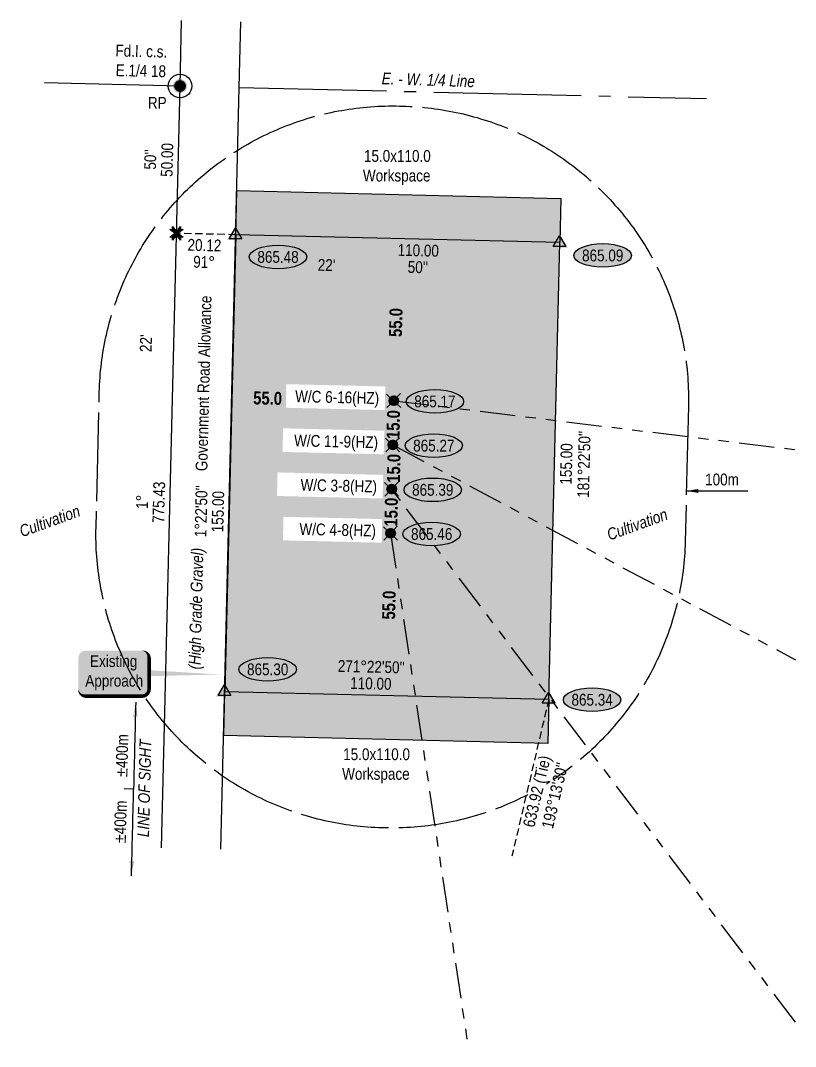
# Model space of a CAD drawing. Extents: x 374305 to 379832, y 5655407 to 5658938.
# Drawn here: x 376964 to 377621, y 5655438 to 5656308 of the extents above; entities that cross this region are included whole.
import ezdxf
from ezdxf.enums import TextEntityAlignment as Align

# ---------------------------------------------------------------- set-up
doc = ezdxf.new("R2010")
doc.units = 0
doc.header["$LTSCALE"] = 5
for name, pattern in [('foc-BUFFER', [16.75, 15, -1.75]), ('foc-DRILLPATH', [14.75, 6, -1.75, 1.75, -1.75, 1.75, -1.75]), ('foc-QUARTERLINE', [33, 25, -3, 2, -3]), ('foc-TIELINE', [1.875, 1.25, -0.625])]:
    doc.linetypes.add(name, pattern=pattern)
for name, color, linetype in [('35', 37, 'Continuous'), ('AUX-BUFFER', 7, 'foc-BUFFER'), ('L-BD', 7, 'Continuous'), ('L-BD1', 253, 'Continuous'), ('L-MON', 1, 'Continuous'), ('L-MON-T', 1, 'Continuous'), ('L-QSEC', 8, 'foc-QUARTERLINE'), ('L-ROAD-T', 7, 'Continuous'), ('L-SEC', 7, 'Continuous'), ('L-TIE', 7, 'foc-TIELINE'), ('P-ELEVATION', 7, 'Continuous'), ('P-PDRILLPATH', 12, 'foc-DRILLPATH'), ('P-PROPOSED', 10, 'Continuous'), ('P-PROPOSED-H', 21, 'Continuous'), ('P-TEMP-H', 41, 'Continuous'), ('P-TEMP_WORKSPACE', 46, 'Continuous')]:
    doc.layers.add(name, color=color, linetype=linetype)
doc.layers.add('P-TEMP-T', color=46, linetype='Continuous', lineweight=18)
doc.layers.add('T-TEXT', color=48, linetype='Continuous', lineweight=18)
doc.styles.add('80', font='ARIALN.TTF', dxfattribs={"height": 10})
doc.styles.add('80CG', font='ARIALN.TTF', dxfattribs={"height": 10})
doc.styles.add('80L', font='ARIALN.TTF', dxfattribs={"height": 10})
doc.styles.add('80LS', font='ARIALNI.TTF', dxfattribs={"height": 10})
doc.styles.add('BOLD', font='ARIALNB.TTF')
doc.dimstyles.new('CG2011', dxfattribs={"dimscale": 5, "dimtxt": 9, "dimasz": 2, "dimexe": 0.2, "dimexo": 0.0625, "dimgap": 0.5, "dimtad": 0, "dimtih": 1, "dimtoh": 1, "dimzin": 0, "dimdsep": 46, "dimtxsty": '80CG', "dimcen": 0.1, "dimse1": 1, "dimse2": 1, "dimclrd": 256, "dimclrt": 256, "dimaunit": 1, "dimadec": 4, "dimazin": 0, "dimtfac": 0.06, "dimtofl": 0, "dimtmove": 0, "dimatfit": 1, "dimfxl": 0.2, "dimtolj": 1, "dimtzin": 0, "dimlwd": -1, "dimarcsym": 0})
doc.dimstyles.new('COMPASS', dxfattribs={"dimscale": 5, "dimtxt": 10, "dimasz": 2.5, "dimexe": 0.2, "dimexo": 0.0625, "dimgap": 0.5, "dimtad": 0, "dimtih": 1, "dimtoh": 1, "dimzin": 0, "dimdsep": 46, "dimtxsty": '80', "dimcen": 0.1, "dimse1": 1, "dimse2": 1, "dimclrd": 256, "dimclrt": 256, "dimaunit": 1, "dimadec": 4, "dimazin": 0, "dimtfac": 0.06, "dimtofl": 0, "dimtmove": 0, "dimatfit": 1, "dimfxl": 0.2, "dimtolj": 1, "dimtzin": 0, "dimlwd": -1, "dimarcsym": 0})

# ---------------------------------------------------------------- blocks, each defined once
blk = doc.blocks.new('WC')
at = {"layer": 'L-MON'}
h = blk.add_hatch(color=255, dxfattribs=at)
h.dxf.hatch_style = 1
edge = h.paths.add_edge_path()
edge.add_arc((0, 0), 0.9, 0, 360)
at = {"layer": 'L-MON', "color": 240, "flags": 128}
for points in [[(-0.62, 0.5), (-1.23, 1.12)], [(0.52, 0.61), (1.13, 1.21)], [(-1.18, -1.18), (-0.56, -0.57)], [(1.16, -1.18), (0.56, -0.57)]]:
    blk.add_lwpolyline(points, dxfattribs=at)
at = {"layer": 'L-MON', "color": 240}
for radius in [0.8, 0.373]:
    blk.add_circle((0, 0), radius, dxfattribs=at)
blk = doc.blocks.new('fdia')
at = {"color": 255, "const_width": 1}
blk.add_lwpolyline([(-0.5, 0, 1), (0.5, 0, 1)], format="xyb", close=True, dxfattribs=at)
blk = doc.blocks.new('Fdiaa')
blk.add_blockref('fdia', (0, 0))
blk = doc.blocks.new('fdib')
at = {"color": 1, "const_width": 1.6}
blk.add_lwpolyline([(-0.4, 0, 1), (0.4, 0, 1)], format="xyb", close=True, dxfattribs=at)
at = {"color": 1}
blk.add_circle((0, 0), 0.8, dxfattribs=at)
blk = doc.blocks.new('Fdibb')
blk.add_blockref('fdib', (0, 0))
blk = doc.blocks.new('fdicc')
for name in ['Fdibb', 'Fdiaa']:
    blk.add_blockref(name, (0, 0))
blk = doc.blocks.new('FDI')
blk.add_blockref('fdicc', (0, 0))
blk = doc.blocks.new('TRIA')
blk.add_hatch(color=255).paths.add_polyline_path([(-0.04, 1.52), (-1.47, -0.87), (1.39, -0.87)])
blk = doc.blocks.new('TRIAA')
blk.add_blockref('TRIA', (0, 0))
blk = doc.blocks.new('TRIB')
at = {"color": 1}
blk.add_lwpolyline([(-1.12, -0.67), (-0.04, 1.13), (1.04, -0.67)], close=True, dxfattribs=at)
blk = doc.blocks.new('TRIBB')
blk.add_blockref('TRIB', (0, 0))
blk = doc.blocks.new('TRICC')
for name in ['TRIAA', 'TRIBB']:
    blk.add_blockref(name, (0, 0))
blk = doc.blocks.new('plspike')
blk.add_blockref('TRICC', (0, 0))
blk = doc.blocks.new('we')
at = {"layer": 'P-ELEVATION'}
h = blk.add_hatch(color=111, dxfattribs=at)
h.dxf.hatch_style = 1
edge = h.paths.add_edge_path()
edge.add_ellipse((0, 0), major_axis=(-24.38, 0), ratio=0.410256, start_angle=0, end_angle=360)
at = {"layer": 'P-ELEVATION', "color": 7, "flags": 128}
blk.add_lwpolyline([(0, 0, 12.5, 0, 0), (-12.42, -6.43, 0, 0, 0)], format="xyseb", dxfattribs=at)
at = {"layer": 'P-ELEVATION', "color": 7}
blk.add_ellipse((0, 0), major_axis=(-24.38, 0), ratio=0.410256, dxfattribs=at)
at = {"layer": 'P-ELEVATION', "style": '80'}
blk.add_attdef('ELEVATION', text='', height=10, dxfattribs=at).set_placement((0, 0), align=Align.MIDDLE_CENTER)
blk = doc.blocks.new('*U400')
at = {"layer": '35', "color": 3}
blk.add_circle((0, 0), 10, dxfattribs=at)
at = {"layer": '35', "color": 3, "style": '80'}
blk.add_attdef('RP_001', (-27.27, -19.25), '', height=10, dxfattribs=at)
blk = doc.blocks.new('TEMP')
h = blk.add_hatch(color=255)
h.dxf.hatch_style = 1
h.paths.add_polyline_path([(0, 0.25), (-0.67, 1.15), (-0.67, 0.67), (-1.15, 0.67), (-0.25, 0), (-1.15, -0.67), (-0.67, -0.67), (-0.67, -1.15), (0, -0.25), (0.67, -1.15), (0.67, -0.67), (1.15, -0.67), (0.25, 0), (1.15, 0.67), (0.67, 0.67), (0.67, 1.15)])
h.paths.add_polyline_path([(0.57, 0.85), (0.57, 0.57), (0.85, 0.57), (0.08, 0), (0.85, -0.57), (0.57, -0.57), (0.57, -0.85), (0, -0.08), (-0.57, -0.85), (-0.57, -0.57), (-0.85, -0.57), (-0.08, 0), (-0.85, 0.57), (-0.57, 0.57), (-0.57, 0.85), (0, 0.08)], flags=16)
h = blk.add_hatch(color=1)
h.dxf.hatch_style = 1
h.paths.add_polyline_path([(0, 0.08), (-0.57, 0.85), (-0.57, 0.57), (-0.85, 0.57), (-0.08, 0), (-0.85, -0.57), (-0.57, -0.57), (-0.57, -0.85), (0, -0.08), (0.57, -0.85), (0.57, -0.57), (0.85, -0.57), (0.08, 0), (0.85, 0.57), (0.57, 0.57), (0.57, 0.85)])
at = {"color": 1}
for p, q in [((-0.08, 0), (0.08, 0)), ((0, 0.08), (0, -0.08))]:
    blk.add_line(p, q, dxfattribs=at)
at = {"color": 255, "flags": 128}
blk.add_lwpolyline([(-0.25, 0), (-1.15, 0.67), (-0.67, 0.67), (-0.67, 1.15), (0, 0.25), (0.67, 1.15), (0.67, 0.67), (1.15, 0.67), (0.25, 0), (1.15, -0.67), (0.67, -0.67), (0.67, -1.15), (0, -0.25), (-0.67, -1.15), (-0.67, -0.67), (-1.15, -0.67)], close=True, dxfattribs=at)
at = {"color": 1, "flags": 128}
blk.add_lwpolyline([(-0.08, 0), (-0.85, 0.57), (-0.57, 0.57), (-0.57, 0.85), (0, 0.08), (0.57, 0.85), (0.57, 0.57), (0.85, 0.57), (0.08, 0), (0.85, -0.57), (0.57, -0.57), (0.57, -0.85), (0, -0.08), (-0.57, -0.85), (-0.57, -0.57), (-0.85, -0.57)], close=True, dxfattribs=at)
blk = doc.blocks.new('*U405')
h = blk.add_hatch(color=255)
edge = h.paths.add_edge_path()
edge.add_line((-24, -20), (24, -20))
edge.add_arc((24, -14), 6, 270, 360)
edge.add_line((30, -14), (30, 12.5))
edge.add_arc((24, 12.5), 6, 0, 90)
edge.add_line((24, 18.5), (-24, 18.5))
edge.add_arc((-24, 12.5), 6, 90, 180)
edge.add_line((-30, 12.5), (-30, -14))
edge.add_arc((-24, -14), 6, 180, 270)
at = {"color": 1, "flags": 128}
blk.add_lwpolyline([(-24, -20, 3, 3, 0), (24, -20, 3, 3, 0.414214), (30, -14, 3, 3, 0), (30, 12.5, 3, 0, 0.414214), (24, 18.5, 0, 0, 0), (-24, 18.5, 0, 0, 0.414214), (-30, 12.5, 0, 0, 0), (-30, -14, 0, 3, 0.414214)], format="xyseb", close=True, dxfattribs=at)
for points in [[(-18.41, -11.36, 0, 7.5, 0), (0, 0, 0, 0, 0)], [(90.53, -1.64, 0, 7.5, 0), (0, 0, 0, 0, 0)]]:
    blk.add_lwpolyline(points, format="xyseb", dxfattribs=at)
at = {"color": 1, "style": '80'}
blk.add_attdef('ENTER_TEXT_001', (-26.85, -4.92), '', height=10, dxfattribs=at)

msp = doc.modelspace()

# ---------------------------------------------------------------- hatches: boundary and pattern name
at = {"layer": 'P-PROPOSED-H'}
h = msp.add_hatch(color=256, dxfattribs=at)
h.dxf.hatch_style = 1
h.paths.add_polyline_path([(377146.152, 5656126.581), (377136.818, 5655739.326), (377411.645, 5655732.703), (377420.978, 5656119.958)])
at = {"layer": 'P-TEMP-H'}
h = msp.add_hatch(color=256, dxfattribs=at)
h.dxf.hatch_style = 1
h.paths.add_polyline_path([(377147.055, 5656164.058), (377421.881, 5656157.434), (377420.978, 5656119.958), (377146.152, 5656126.581)])
h = msp.add_hatch(color=256, dxfattribs=at)
h.dxf.hatch_style = 1
h.paths.add_polyline_path([(377136.818, 5655739.326), (377411.645, 5655732.703), (377410.741, 5655695.227), (377135.915, 5655701.85)])

# ---------------------------------------------------------------- linework, layer by layer
msp.add_line((377059.523, 5655656.509), (377051.644, 5655656.699))
at = {"layer": 'AUX-BUFFER', "color": 251, "linetype": 'foc-BUFFER', "flags": 128}
msp.add_lwpolyline([(377530.125, 5655981.084), (377527.355, 5655866.157, -0.4142136), (377272.771, 5655623.556), (377270.273, 5655623.616, -0.4142136), (377027.671, 5655878.2), (377030.441, 5655993.127, -0.4142136), (377285.025, 5656235.729), (377287.524, 5656235.668, -0.4142136)], format="xyb", close=True, dxfattribs=at)
at = {"layer": 'L-QSEC'}
for p, q in [((377098.894, 5656252.714), (376983.827, 5656255.453)), ((377149.163, 5656251.517), (377545.504, 5656242.081))]:
    msp.add_line(p, q, dxfattribs=at)
at = {"layer": 'L-SEC'}
for p, q in [((377098.894, 5656252.714), (377100.233, 5656308.254)), ((377149.162, 5656251.502), (377150.501, 5656307.042)), ((377083.325, 5655606.708), (377098.894, 5656252.714)), ((377133.593, 5655605.496), (377149.162, 5656251.502))]:
    msp.add_line(p, q, dxfattribs=at)
at = {"layer": 'L-TIE'}
for p, q in [((377146.142, 5656126.591), (377095.884, 5656127.803)), ((377411.634, 5655732.704), (377380.342, 5655599.55))]:
    msp.add_line(p, q, dxfattribs=at)
at = {"layer": 'P-PDRILLPATH', "flags": 128}
for points in [[(377280.253, 5655985.857), (377620.917, 5655944.341)], [(377279.35, 5655948.38), (377620.917, 5655766.178)], [(377620.917, 5655458.744), (377278.447, 5655910.904)], [(377277.543, 5655873.428), (377343.177, 5655438.216)]]:
    msp.add_lwpolyline(points, dxfattribs=at)
at = {"layer": 'P-PROPOSED', "flags": 128}
msp.add_lwpolyline([(377146.152, 5656126.581), (377136.818, 5655739.326), (377411.645, 5655732.703), (377420.978, 5656119.958)], close=True, dxfattribs=at)
at = {"layer": 'P-TEMP_WORKSPACE'}
for points in [[(377147.055, 5656164.058), (377421.881, 5656157.434), (377420.978, 5656119.958), (377146.152, 5656126.581)], [(377136.818, 5655739.326), (377411.645, 5655732.703), (377410.741, 5655695.227), (377135.915, 5655701.85)]]:
    msp.add_lwpolyline(points, close=True, dxfattribs=at)

# ---------------------------------------------------------------- block references
ref = msp.add_blockref('*U405', (377042.679, 5655755.314), dxfattribs=dict(xscale=0.99965783, yscale=0.99965783, zscale=0.99965783))
ref.add_attrib('ENTER_TEXT_001', 'Existing', (377022.57, 5655760.034), dxfattribs={"color": 1, "height": 9.9966, "style": '80'})
ref.add_attrib('ENTER_TEXT_002', 'Approach', (377018.564, 5655743.373), dxfattribs={"color": 1, "height": 9.9966, "style": '80'})
at = {"layer": 'L-BD', "xscale": 0.99965783, "yscale": 0.99965783, "zscale": 0.99965783}
for p, values in [((377182.028, 5656107.754), {'ELEVATION': '865.48'}), ((377457.405, 5656109.032), {'ELEVATION': '865.09'}), ((377315.069, 5655985.236), {'ELEVATION': '865.17'}), ((377314.166, 5655947.76), {'ELEVATION': '865.27'}), ((377313.253, 5655910.276), {'ELEVATION': '865.39'}), ((377312.359, 5655872.807), {'ELEVATION': '865.46'}), ((377173.256, 5655758.034), {'ELEVATION': '865.30'}), ((377448.439, 5655732.252), {'ELEVATION': '865.34'})]:
    msp.add_blockref('we', p, dxfattribs=at).add_auto_attribs(values)
at = {"layer": 'L-MON', "xscale": 4.99828915, "yscale": 4.99828915, "zscale": 4.99828915}
for name, p in [('TEMP', (377095.884, 5656127.803)), ('plspike', (377146.142, 5656126.591)), ('plspike', (377420.969, 5656119.969)), ('plspike', (377136.829, 5655739.336)), ('plspike', (377411.634, 5655732.704))]:
    msp.add_blockref(name, p, dxfattribs=at)

# ---------------------------------------------------------------- texts
at = {"rotation": 88.619382, "style": '80'}
for s, insert, char_height, width, attachment_point in [('%%P400m', (377049.275, 5655666.755), 9.9966, 42.0968, 4), ('\\pi6.37369;{\\fArial Narrow|b0|i1|c0|p34;LINE OF SIGH\\T1.55;T}', (377062.462, 5655609.549), 9.99658, 99.31394, 1), ('%%P400m', (377048.793, 5655646.768), 9.9966, 42.0968, 6)]:
    msp.add_mtext(s, dxfattribs=dict(at, insert=insert, char_height=char_height, width=width, attachment_point=attachment_point))
at = {"layer": 'AUX-BUFFER', "insert": (377544.272, 5655924.044), "char_height": 9.9966, "attachment_point": 1, "rotation": 0, "style": '80L'}
msp.add_mtext_dynamic_manual_height_columns('100m', width=6.84457, gutter_width=44.985, heights=[0], dxfattribs=at)
at = {"layer": 'L-BD', "style": '80L'}
for s, height, rotation, p in [('50.00', 9.9966, 88.6194, (377087.884, 5656190.038)), ("50''", 9.9966, 88.6194, (377073.643, 5656190.382)), ('20.12', 9.9966, 358.6194, (377119.619, 5656117.731)), ('110.00', 9.9966, 358.6194, (377300.971, 5656113.351)), ('91°', 9.9966, 358.6194, (377119.276, 5656103.49)), ("22'", 9.9966, 358.6194, (377223.199, 5656100.976)), ("50''", 9.9966, 358.6194, (377300.628, 5656099.11)), ("22'", 9.9966, 88.6194, (377069.888, 5656034.581)), ("181°22'50''", 9.99658, 88.6194, (377441.444, 5655931.879)), ('155.00', 9.9966, 88.6194, (377426.453, 5655932.24)), ('775.43', 9.9966, 88.6194, (377080.887, 5655899.708)), ("1°22'50''", 9.9966, 88.6194, (377116.752, 5655892.117)), ('155.00', 9.9966, 88.6194, (377130.993, 5655891.774)), ('1°', 9.9966, 88.6194, (377066.646, 5655900.052)), ("271°22'50''", 9.99658, 358.6194, (377261.115, 5655760.279)), ('110.00', 9.9966, 358.6194, (377260.772, 5655746.038))]:
    msp.add_text(s, height=height, rotation=rotation, dxfattribs=at).set_placement(p, align=Align.MIDDLE)
at = {"layer": 'L-BD1', "color": 3, "style": 'BOLD'}
for s, p in [('55.0', (377281.851, 5656052.175)), ('15.0', (377280.12, 5655928.495)), ('15.0', (377277.975, 5655891.354)), ('55.0', (377276.076, 5655812.548))]:
    msp.add_text(s, height=10.9962, rotation=88.656059, dxfattribs=at).set_placement(p, align=Align.MIDDLE)
at = {"layer": 'L-QSEC', "insert": (377270.21, 5656264.254), "char_height": 9.99658, "attachment_point": 1, "rotation": 358.129637, "style": '80L'}
msp.add_mtext_dynamic_manual_height_columns('{\\fArial Narrow|b0|i1|c0|p34;E. - W. 1/4 Line}', width=78.74972, gutter_width=49.983, heights=[0], dxfattribs=at)
at = {"layer": 'L-ROAD-T', "style": '80L'}
msp.add_text('Government Road Allowance', height=9.99658, rotation=88.619382, dxfattribs=at).set_placement((377118.845, 5656000.571), align=Align.MIDDLE_CENTER)
at = {"layer": 'P-TEMP-T', "char_height": 9.99648, "attachment_point": 1, "style": '80L'}
for insert in [(377253.883, 5656198.41), (377236.277, 5655691.042)]:
    msp.add_mtext_dynamic_manual_height_columns('\\pi1.00813;15.0x110.0\\P\\pi0.13872;Workspace', width=56.9014, gutter_width=50.001, heights=[0], dxfattribs=dict(at, insert=insert))
at = {"layer": 'T-TEXT', "style": '80LS'}
for s, rotation, p in [('Cultivation', 20, (376988.362, 5655883.825)), ('Cultivation', 20, (377486.644, 5655880.989)), ('(High Grade Gravel)', 88.619382, (377112.443, 5655809.537))]:
    msp.add_text(s, height=9.99658, rotation=rotation, dxfattribs=at).set_placement(p, align=Align.MIDDLE_CENTER)

# ---------------------------------------------------------------- leaders
at = {"path_type": 1}
for points in [[(377061.295, 5655730.066), (377059.523, 5655656.509)], [(377057.75, 5655582.952), (377059.523, 5655656.509)]]:
    msp.add_leader(points, dimstyle='COMPASS', override={"dimgap": 0.5, "dimtad": 0}, dxfattribs=at)
at = {"layer": 'AUX-BUFFER', "path_type": 1}
msp.add_leader([(377528.396, 5655909.354), (377580.555, 5655909.354)], dimstyle='CG2011', override={"dimasz": 2, "dimgap": 0.5, "dimtad": 0}, dxfattribs=at)

# ---------------------------------------------------------------- next in the draw order: texts
at = {"layer": 'L-BD', "insert": (377402.95, 5655654.239), "char_height": 9.99658, "width": 61.15001, "attachment_point": 5, "rotation": 76.775, "style": '80L', "bg_fill": 3, "box_fill_scale": 1.15, "bg_fill_color": 256, "bg_fill_true_color": 256, "bg_fill_transparency": 0}
msp.add_mtext('633.92 (Tie)', dxfattribs=at)
at = {"layer": 'L-BD1', "char_height": 9.99658, "attachment_point": 6, "rotation": 358.659208, "style": '80L', "bg_fill": 2}
for s, width, insert in [('W/C 6-16(HZ)', 73.91617, (377267.755, 5655986.503)), ('W/C 3-8(HZ)', 79.62631, (377265.948, 5655911.55)), ('W/C 4-8(HZ)', 73.67266, (377265.045, 5655874.074))]:
    msp.add_mtext_dynamic_manual_height_columns(s, width=width, gutter_width=50.001, heights=[0], dxfattribs=dict(at, insert=insert))
at = {"layer": 'L-MON-T', "insert": (377066.201, 5656287.291), "char_height": 9.99658, "width": 43.0457, "attachment_point": 2, "rotation": 358.680326, "style": '80LS', "bg_fill": 2}
msp.add_mtext('{\\fArial Narrow|b0|i0|c0|p34;Fd.I. c.s.\\PE.1/4 18}', dxfattribs=at)

# ---------------------------------------------------------------- next in the draw order: block references
at = {"xscale": 0.99965783, "yscale": 0.99965783, "zscale": 0.99965783}
msp.add_blockref('*U400', (377098.894, 5656252.714), dxfattribs=at).add_auto_attribs({'RP_001': 'RP'})
at = {"layer": 'L-MON', "xscale": 4.99828915, "yscale": 4.99828915, "zscale": 4.99828915}
for name, p in [('FDI', (377098.894, 5656252.714)), ('WC', (377280.253, 5655985.857)), ('WC', (377278.447, 5655910.904)), ('WC', (377277.543, 5655873.428))]:
    msp.add_blockref(name, p, dxfattribs=at)

# ---------------------------------------------------------------- next in the draw order: texts
at = {"layer": 'L-BD', "insert": (377416.817, 5655650.98), "char_height": 9.99658, "width": 22.9212, "attachment_point": 5, "rotation": 76.775, "style": '80L', "bg_fill": 3, "box_fill_scale": 1.15, "bg_fill_color": 256, "bg_fill_true_color": 256, "bg_fill_transparency": 0}
msp.add_mtext("193°13'30''", dxfattribs=at)
at = {"layer": 'L-BD1', "color": 3, "style": 'BOLD'}
for s, rotation, p in [('55.0', 358.619382, (377173.186, 5655987.99)), ('15.0', 88.656059, (377279.766, 5655965.632))]:
    msp.add_text(s, height=10.9962, rotation=rotation, dxfattribs=at).set_placement(p, align=Align.MIDDLE)

# ---------------------------------------------------------------- next in the draw order: texts
at = {"layer": 'L-BD1', "insert": (377266.852, 5655949.026), "char_height": 9.99658, "attachment_point": 6, "rotation": 358.659208, "style": '80L', "bg_fill": 2}
msp.add_mtext_dynamic_manual_height_columns('W/C 11-9(HZ)', width=75.81393, gutter_width=50.001, heights=[0], dxfattribs=at)

# ---------------------------------------------------------------- next in the draw order: block references
at = {"layer": 'L-MON', "xscale": 4.99828915, "yscale": 4.99828915, "zscale": 4.99828915}
msp.add_blockref('WC', (377279.35, 5655948.38), dxfattribs=at)

doc.saveas('drawing.dxf')
